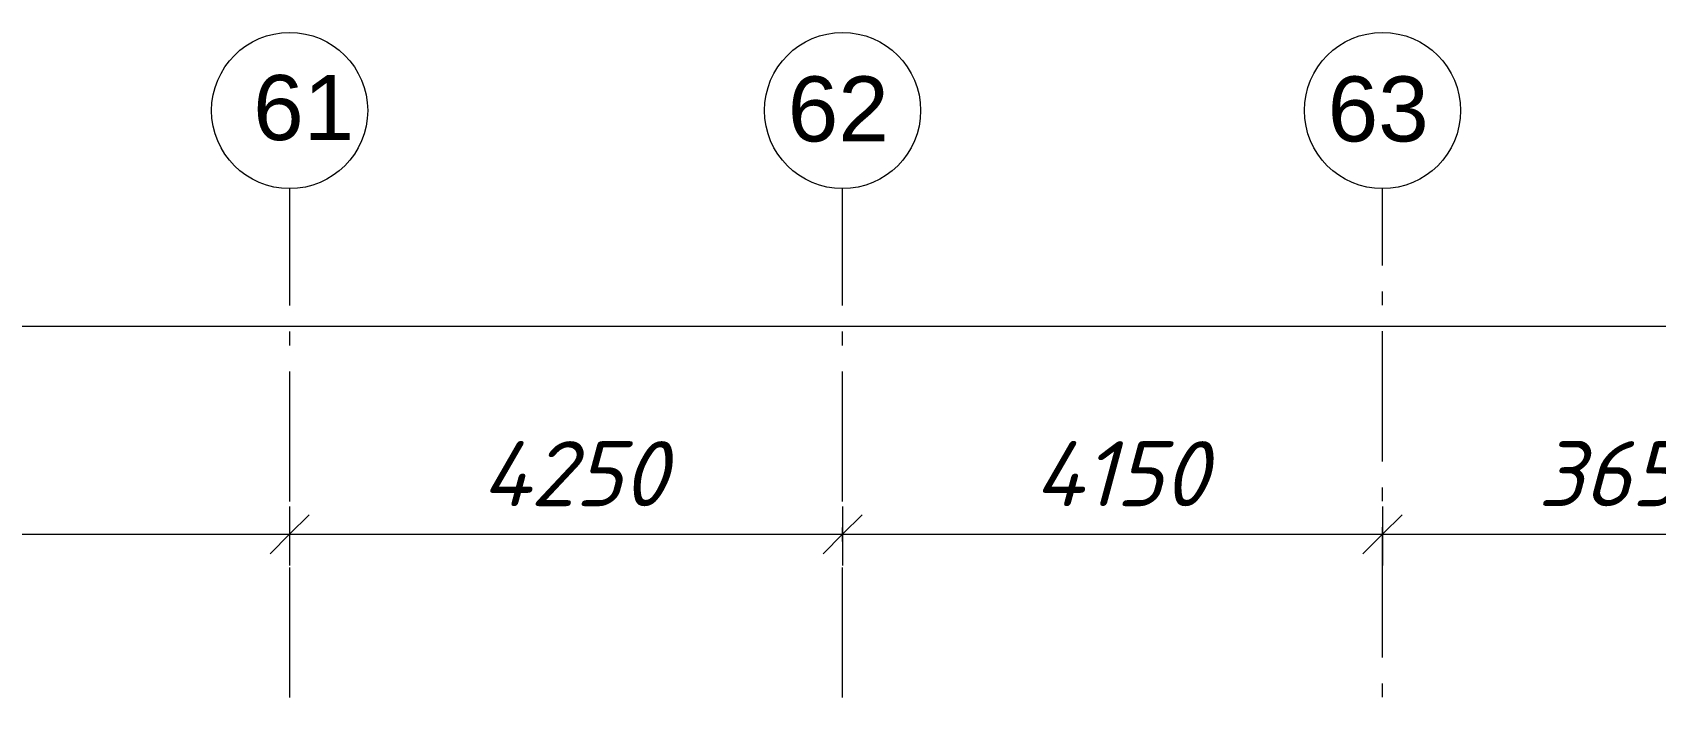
# Model space of a CAD drawing. Header units: millimetres. Extents: x -537608 to 253996, y -217170 to 186033.
# Drawn here: x -227403 to -214928, y 180711 to 185821 of the extents above; entities that cross this region are included whole.
import ezdxf

# ---------------------------------------------------------------- set-up
doc = ezdxf.new("R2010")
doc.units = ezdxf.units.MM
doc.layers.add('PDF _Геометрия', color=7, linetype='Continuous')
doc.layers.add('PDF _Текст', color=7, linetype='Continuous')
doc.styles.add('PDF ArialMT', font='arial.ttf')
doc.styles.add('PDF ISOCPEUR Italic', font='isocpeui.ttf')

msp = doc.modelspace()

# ---------------------------------------------------------------- linework, layer by layer
at = {"layer": 'PDF _Геометрия', "color": 253, "lineweight": 9, "true_color": 0xaaaaaa}
for p, q in [((-225426.1938, 184621.1603), (-225426.1938, 183722.4917)), ((-221176.1946, 183722.4917), (-221176.1946, 184621.1603)), ((-217026.1958, 184030.7903), (-217026.1958, 184621.1603)), ((-217026.1958, 183724.9546), (-217026.1958, 183830.7895)), ((-225426.1938, 183522.4909), (-225426.1938, 183416.6603)), ((-221176.1946, 183416.6603), (-221176.1946, 183522.4909)), ((-217026.1958, 182524.9544), (-217026.1958, 183524.9539)), ((-225426.1938, 183216.6595), (-225426.1938, 182216.66)), ((-221176.1946, 182216.66), (-221176.1946, 183216.6595)), ((-217026.1958, 182219.123), (-217026.1958, 182324.9579)), ((-225426.1938, 182016.6593), (-225426.1938, 181910.8243)), ((-221176.1946, 181910.8243), (-221176.1946, 182016.6593)), ((-217026.1958, 181019.1227), (-217026.1958, 182019.1222)), ((-225426.1938, 181710.8279), (-225426.1938, 180710.8284)), ((-221176.1946, 180710.8284), (-221176.1946, 181710.8279)), ((-217026.1958, 180713.2913), (-217026.1958, 180819.1219))]:
    msp.add_line(p, q, dxfattribs=at)
at = {"layer": 'PDF _Геометрия', "lineweight": 9}
for p, q in [((-317116.1758, 183565.5155), (-213136.1964, 183565.5155)), ((-225426.1938, 182177.6485), (-225426.1938, 181965.518)), ((-221176.1946, 182177.6485), (-221176.1946, 181965.518)), ((-217026.1958, 182177.6485), (-217026.1958, 181965.518)), ((-231376.193, 181965.518), (-225426.1938, 181965.518)), ((-225426.1938, 181965.518), (-221176.1946, 181965.518)), ((-225426.1938, 181965.518), (-225426.1938, 181725.5153)), ((-221176.1946, 181965.518), (-217026.1958, 181965.518)), ((-221176.1946, 181965.518), (-221176.1946, 181725.5153)), ((-217026.1958, 181965.518), (-213136.1964, 181965.518)), ((-217026.1958, 181965.518), (-217026.1958, 181725.5153))]:
    msp.add_line(p, q, dxfattribs=at)
at = {"layer": 'PDF _Геометрия', "lineweight": 20}
for p, q in [((-225276.1932, 182115.5143), (-225426.1938, 181965.518)), ((-221026.1962, 182115.5143), (-221176.1946, 181965.518)), ((-216876.1953, 182115.5143), (-217026.1958, 181965.518)), ((-225426.1938, 181965.518), (-225576.1943, 181815.5174)), ((-221176.1946, 181965.518), (-221326.1951, 181815.5174)), ((-217026.1958, 181965.518), (-217176.1964, 181815.5174))]:
    msp.add_line(p, q, dxfattribs=at)
for centre, radius in [((-225426.1936, 185221.1616), 600.0003), ((-221176.1941, 185221.1622), 599.9997), ((-217026.1947, 185221.162), 599.9991)]:
    msp.add_circle(centre, radius, dxfattribs=at)

# ---------------------------------------------------------------- texts
at = {"layer": 'PDF _Текст', "char_height": 500, "attachment_point": 4}
for s, insert, style in [('61', (-225706.6374, 185240.5564), 'PDF ArialMT'), ('62', (-221597.7515, 185230.2395), 'PDF ArialMT'), ('63', (-217447.7528, 185230.2395), 'PDF ArialMT'), ('4250', (-223952.4281, 182431.0296), 'PDF ISOCPEUR Italic'), ('4150', (-219704.5432, 182431.0296), 'PDF ISOCPEUR Italic'), ('3650', (-215833.2766, 182431.0296), 'PDF ISOCPEUR Italic')]:
    msp.add_mtext(s, dxfattribs=dict(at, insert=insert, style=style))

doc.saveas('drawing.dxf')
